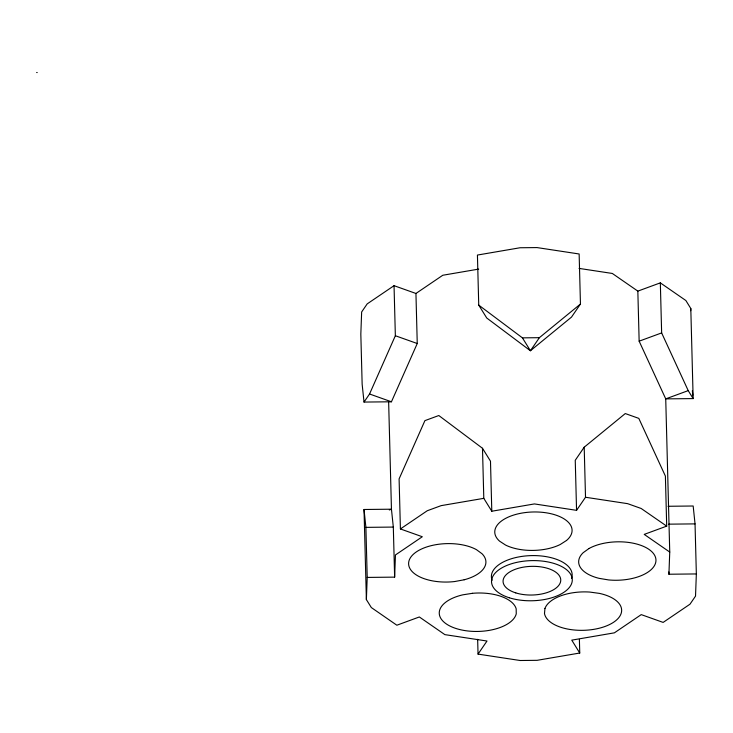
<?xml version="1.0" encoding="UTF-8"?>
<svg xmlns="http://www.w3.org/2000/svg" width="733" height="733" viewBox="0 0 733 733"><rect width="100%" height="100%" fill="white"/><g stroke="black" fill="none" stroke-linecap="round" stroke-linejoin="round"><path stroke-width="1.1" d="M579.391 639.378L579.748 653.03L537.115 660.323L520.164 660.506L478.044 654.102L486.996 641.027L444.867 634.631L419.34 616.966L396.855 625.222L371.329 607.556L366.381 599.594L367.206 577.421L365.895 527.366L364.026 509.49L391.449 509.197L393.319 527.073L394.629 577.128L367.206 577.421M394.629 577.128L395.454 554.954L422.309 536.739L400.41 528.951L399.1 478.896L424.911 420.632L438.81 415.529L482.488 448.275L490.487 461.167L491.797 511.231L534.43 503.928L576.559 510.333L585.511 497.258L584.201 447.203L625.276 413.559L638.81 418.378L665.39 476.084L666.7 526.138L644.215 534.394L669.742 552.059L668.917 574.232L696.35 573.939L695.04 523.884L693.171 506.008L668.029 506.274M690.715 310.71L690.798 308.492L685.859 300.521L660.332 282.865L637.838 291.12L612.312 273.455L579.052 268.397M696.35 573.939L695.525 596.112L689.991 604.194L663.136 622.409L641.247 614.62L614.391 632.836L571.758 640.138L579.748 653.03M415.941 293.466L417.251 343.52L391.44 401.785L364.017 402.069L369.551 393.997L395.353 335.732L394.042 285.678L415.941 293.466L442.796 275.251L478.695 269.103M580.454 304.039L539.378 337.684L530.417 350.75L486.739 318.003L478.741 305.111L477.43 255.057L520.063 247.754L537.014 247.58L579.143 253.984L580.454 304.039L571.502 317.105L530.417 350.75L522.427 337.858L478.741 305.111M584.201 447.203L575.249 460.278L576.559 510.333M394.042 285.678L367.187 303.893L361.653 311.965L360.828 334.138L362.148 384.193L364.017 402.069M400.41 528.951L427.275 510.736L441.165 505.633L483.798 498.339L491.797 511.231M669.742 552.059L665.729 398.88L639.149 341.175L661.642 332.919L660.332 282.865M693.161 398.596L688.214 390.625L665.729 398.88L693.161 398.596L690.798 308.492M389.315 509.985L391.449 509.197L388.637 401.748M522.427 337.858L539.378 337.684M365.895 527.366L393.319 527.073M668.753 524.159L695.04 523.884M36.65 72.494L37.2 72.576M585.511 497.258L627.64 503.663L641.173 508.482L666.7 526.138M395.353 335.732L417.251 343.52M369.551 393.997L391.44 401.785M661.642 332.919L688.214 390.625M692.346 390.771L692.804 395.243M668.862 571.96L668.917 574.232M637.838 291.12L639.149 341.175M482.488 448.275L483.798 498.339M477.65 639.313L478.044 654.102M364.026 509.49L366.381 599.594M492.127 580.279A40.397 20.075 -1.5 0 1 531.462 555.605A40.397 20.075 -1.5 0 1 571.538 578.401M544.94 608.509L544.491 613.53A38.666 19.214 -1.5 0 0 605.137 626.431A38.666 19.214 -1.5 0 0 599.365 593.382L589.744 592.062A38.666 19.214 -1.5 0 0 544.94 608.509M589.075 548.467L583.202 552.673A38.666 19.214 -1.5 0 0 599.136 578.355L608.582 579.931A38.666 19.214 -1.5 0 0 654.285 554.707A38.666 19.214 -1.5 0 0 589.075 548.467M566.536 540.459L560.25 544.5A38.666 19.214 -1.5 0 1 505.596 545.077L499.594 541.165A38.666 19.214 -1.5 0 1 534.137 511.964A38.666 19.214 -1.5 0 1 566.536 540.459M464.163 579.785L454.597 581.553A38.666 19.214 -1.5 0 1 410.718 557.282A38.666 19.214 -1.5 0 1 476.45 549.658L482.012 553.736A38.666 19.214 -1.5 0 1 464.163 579.785M472.547 593.299L462.825 594.83A38.666 19.214 -1.5 0 0 454.607 628.025A38.666 19.214 -1.5 0 0 516.252 613.833L516.179 608.821A38.666 19.214 -1.5 0 0 472.547 593.299M515.757 592.887A28.853 14.339 -1.5 0 0 560.681 581.132A28.853 14.339 -1.5 0 0 519.285 568.038A28.853 14.339 -1.5 0 0 515.757 592.887M509.298 597.771A40.397 20.075 -1.5 0 0 572.189 581.315A40.397 20.075 -1.5 0 0 514.236 562.981A40.397 20.075 -1.5 0 0 509.298 597.771"/></g></svg>
